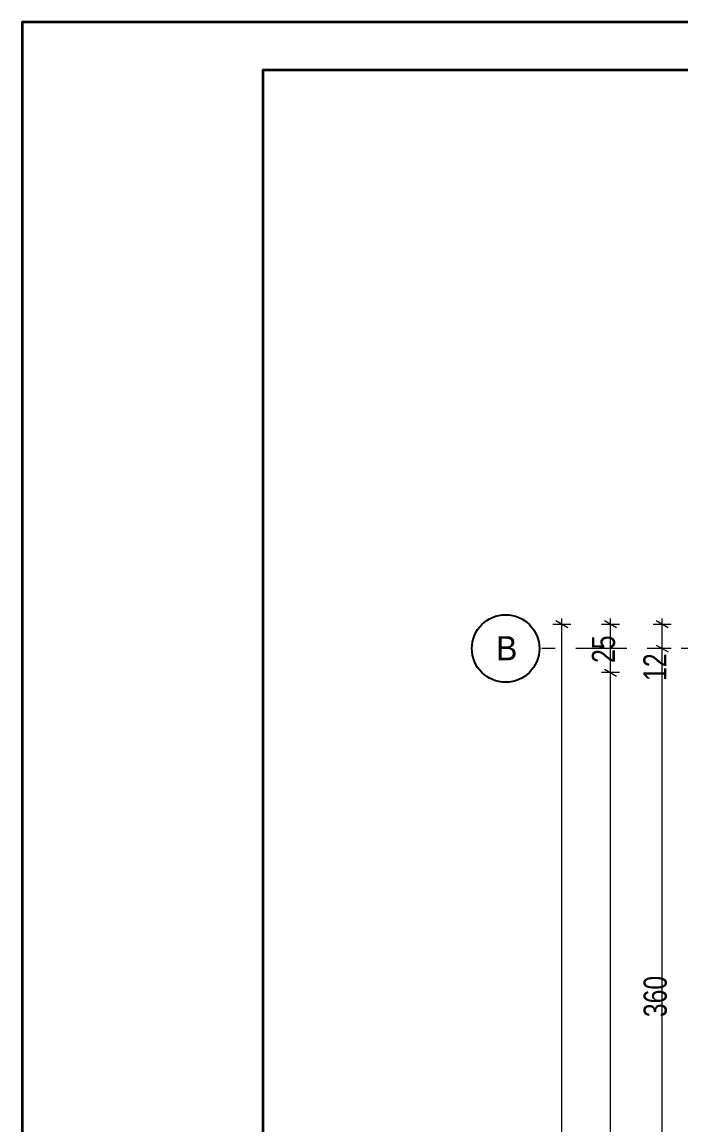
# Model space of a CAD drawing. Header units: millimetres. Extents: x -440 to 2671, y 0 to 297.
# Drawn here: x -440.2 to -371.8, y 182.6 to 297 of the extents above; entities that cross this region are included whole.
import ezdxf

# ---------------------------------------------------------------- set-up
doc = ezdxf.new("R2010")
doc.units = ezdxf.units.MM
doc.header["$MEASUREMENT"] = 0
doc.linetypes.add('- Двойно прекъснати линии', pattern=[10.936111, 5.291667, -2.116667, 1.411111, -2.116667])
doc.layers.add('1', color=7, linetype='Continuous', lineweight=13, true_color=0x2b2b2b)
doc.layers.add('85', color=7, linetype='Continuous', lineweight=20, true_color=0x404040)
doc.layers.add('41', color=7, linetype='Continuous', lineweight=35)
doc.layers.add('7', color=7, linetype='Continuous', lineweight=25)
doc.styles.add('GENERATED_STYLE_6', font='GOTHIC.TTF')

msp = doc.modelspace()

# ---------------------------------------------------------------- linework, layer by layer
at = {"layer": '1', "linetype": '- Двойно прекъснати линии', "lineweight": 13}
msp.add_line((-366.51, 232), (-386.51, 232), dxfattribs=at)
at = {"layer": '41', "linetype": 'Continuous', "lineweight": 35, "flags": 128}
for points in [[(-20.19, 297), (-440.19, 297), (-440.19, 0), (-20.19, 0)], [(-25.19, 292), (-415.19, 292), (-415.19, 5), (-25.19, 5)]]:
    msp.add_lwpolyline(points, close=True, dxfattribs=at)
at = {"layer": '7', "color": 7, "linetype": 'Continuous', "lineweight": 25}
msp.add_circle((-390.01, 232), 3.5, dxfattribs=at)
at = {"layer": '85', "linetype": 'Continuous', "lineweight": 20}
for p, q in [((-383.56, 234.14), (-384.81, 234.86)), ((-384.18, 234.5), (-384.18, 235.11)), ((-378.5, 234.14), (-379.75, 234.86)), ((-379.13, 234.5), (-379.13, 235.11)), ((-373.13, 234.14), (-374.38, 234.86)), ((-373.76, 234.5), (-373.76, 235.11)), ((-383.24, 234.5), (-385.12, 234.5)), ((-384.18, 96.5), (-384.18, 234.5)), ((-378.19, 234.5), (-380.06, 234.5)), ((-379.13, 229.5), (-379.13, 234.5)), ((-372.82, 234.5), (-374.7, 234.5)), ((-373.76, 232), (-373.76, 234.5)), ((-374.38, 232.36), (-373.13, 231.64)), ((-372.82, 232), (-374.7, 232)), ((-373.76, 160), (-373.76, 232)), ((-378.19, 229.5), (-380.06, 229.5)), ((-379.75, 229.86), (-378.5, 229.14)), ((-379.13, 101.5), (-379.13, 229.5))]:
    msp.add_line(p, q, dxfattribs=at)

# ---------------------------------------------------------------- texts
at = {"layer": '1', "linetype": 'Continuous', "lineweight": 13, "insert": (-391.02, 233.28), "char_height": 2.5, "attachment_point": 1, "style": 'GENERATED_STYLE_6'}
msp.add_mtext('\\A1;{\\pql;\\pt0;\\fCentury Gothic|b0|i0|c0|p34;В}', dxfattribs=at)
at = {"layer": '1', "linetype": 'Continuous', "lineweight": 13, "char_height": 2.4, "attachment_point": 7, "rotation": 90, "style": 'GENERATED_STYLE_6'}
for s, insert in [('\\A1;{\\W0.800000x;\\pql;\\fCentury Gothic|b0|i0|c0|p34;25}', (-378.63, 230.5)), ('\\A1;{\\W0.800000x;\\pql;\\fCentury Gothic|b0|i0|c0|p34;12}', (-373.32, 228.64)), ('\\A1;{\\W0.800000x;\\pql;\\fCentury Gothic|b0|i0|c0|p34;360}', (-373.26, 193.75))]:
    msp.add_mtext(s, dxfattribs=dict(at, insert=insert))

doc.saveas('drawing.dxf')
